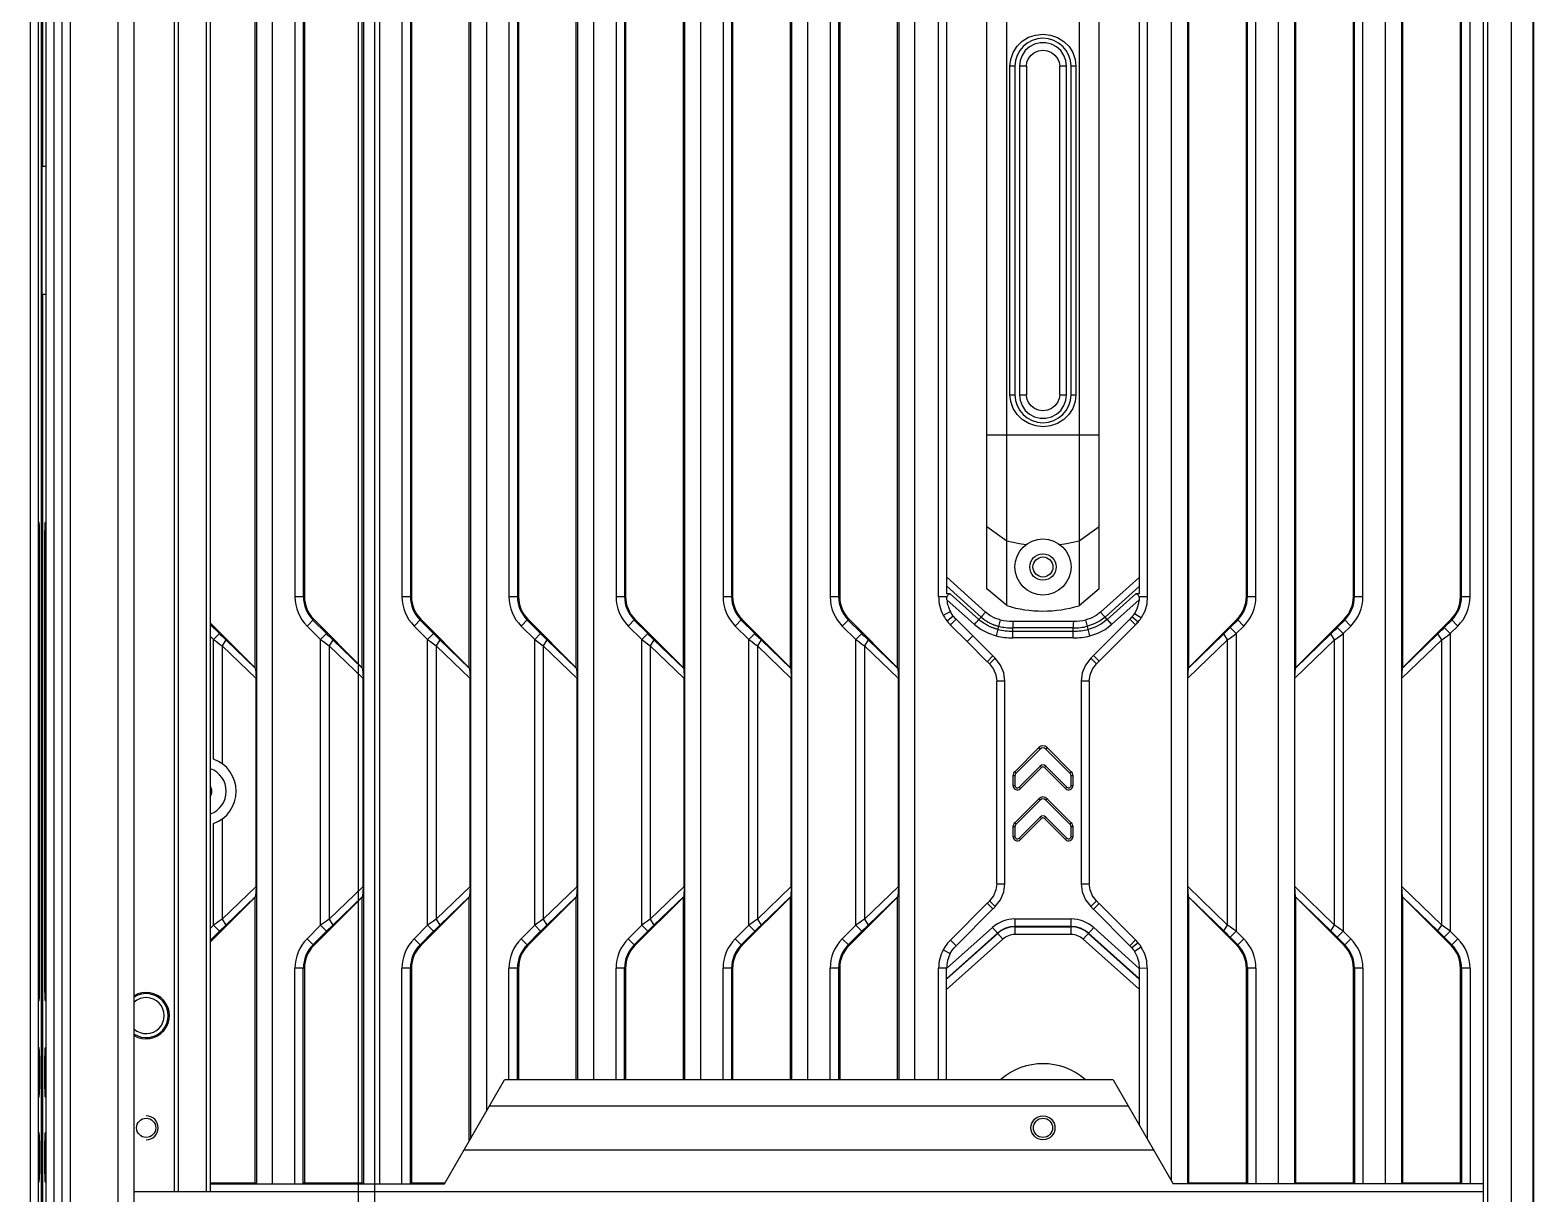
# Model space of a CAD drawing. Header units: millimetres. Extents: x -3132 to 28633, y 682 to 5849.
# Drawn here: x 23559.4 to 23747.2, y 4340.5 to 4485.7 of the extents above; entities that cross this region are included whole.
import ezdxf

# ---------------------------------------------------------------- set-up
doc = ezdxf.new("R2010")
doc.units = ezdxf.units.MM
doc.layers.add('02___PRT_ALL_AXES', color=7, linetype='Continuous')

# ---------------------------------------------------------------- blocks, each defined once
blk = doc.blocks.new('134567')
at = {"color": 7, "linetype": 'Continuous'}
for p, q in [((3385.58, -350.66), (3385.58, 376.34)), ((3206.08, -323.66), (3206.08, 349.34)), ((3208.08, -323.66), (3208.08, 349.34)), ((3215.08, -323.66), (3215.08, 349.34)), ((3217.08, -323.66), (3217.08, 349.34)), ((3705.08, 349.34), (3705.08, -323.66)), ((3386.08, 210.73), (3386.08, -185.04)), ((3389.08, -185.04), (3389.08, 210.73)), ((3391.78, -185.78), (3391.78, 211.46)), ((3205.68, 20.84), (3205.68, 137.74)), ((3705.48, 137.74), (3705.48, -112.06)), ((3391.89, -111.27), (3391.89, 136.96)), ((3222.08, 132.84), (3222.08, -107.16)), ((3222.58, 132.84), (3222.58, -107.16)), ((3226.08, 132.84), (3226.08, -107.16)), ((3226.58, 132.84), (3226.58, -107.16)), ((3232.34, 131.84), (3232.34, -106.18)), ((3234.33, 131.84), (3234.33, -106.16)), ((3245.71, 131.84), (3245.71, -106.18)), ((3247.7, 131.84), (3247.7, -106.16)), ((3348.61, 131.84), (3348.61, -106.18)), ((3359.98, -106.16), (3359.98, 131.84)), ((3361.98, 131.84), (3361.98, -106.18)), ((3373.35, -106.16), (3373.35, 131.84)), ((3375.35, 131.84), (3375.35, -106.18)), ((3346.61, -105.77), (3346.61, 131.45)), ((3259.08, 126.21), (3259.08, -100.52)), ((3261.07, 122.76), (3261.07, -97.07)), ((3272.45, 118.84), (3272.45, -93.16)), ((3274.44, 118.84), (3274.44, -93.16)), ((3285.82, 118.84), (3285.82, -93.16)), ((3287.81, 118.84), (3287.81, -93.16)), ((3299.19, 118.84), (3299.19, -93.16)), ((3301.18, 118.84), (3301.18, -93.16)), ((3312.56, 118.84), (3312.56, -93.16)), ((3314.55, 118.84), (3314.55, -93.16)), ((3232.19, -41.74), (3232.19, 67.43)), ((3245.56, -41.74), (3245.56, 67.43)), ((3258.93, -41.74), (3258.93, 67.43)), ((3272.3, -41.74), (3272.3, 67.43)), ((3285.67, -41.74), (3285.67, 67.43)), ((3299.04, -41.74), (3299.04, 67.43)), ((3312.41, -41.74), (3312.41, 67.43)), ((3348.75, 67.45), (3348.75, -41.75)), ((3362.12, 67.45), (3362.12, -41.75)), ((3375.49, 67.45), (3375.49, -41.75)), ((3237.15, 58.55), (3237.15, -32.86)), ((3238.2, 58.55), (3238.2, -32.86)), ((3238.34, 58.55), (3238.34, -32.86)), ((3250.52, 58.55), (3250.52, -32.86)), ((3251.57, 58.55), (3251.57, -32.86)), ((3251.71, 58.55), (3251.71, -32.86)), ((3263.89, 58.55), (3263.89, -32.86)), ((3264.94, 58.55), (3264.94, -32.86)), ((3265.08, 58.55), (3265.08, -32.86)), ((3277.26, 58.55), (3277.26, -32.86)), ((3278.31, 58.55), (3278.31, -32.86)), ((3278.45, 58.55), (3278.45, -32.86)), ((3290.63, 58.55), (3290.63, -32.86)), ((3291.68, 58.55), (3291.68, -32.86)), ((3291.82, 58.55), (3291.82, -32.86)), ((3304, 58.55), (3304, -32.86)), ((3305.05, 58.55), (3305.05, -32.86)), ((3305.19, 58.55), (3305.19, -32.86)), ((3317.55, -32.86), (3317.55, 58.55)), ((3318.56, -32.51), (3318.55, 58.47)), ((3326.05, -33.98), (3326.05, 59.67)), ((3335.11, 59.68), (3335.11, -33.99)), ((3342.61, 58.49), (3342.61, -32.53)), ((3343.61, 58.55), (3343.61, -32.86)), ((3355.98, -32.86), (3355.98, 58.55)), ((3356.11, -32.86), (3356.11, 58.55)), ((3357.17, -32.86), (3357.17, 58.55)), ((3369.35, -32.86), (3369.35, 58.55)), ((3369.48, -32.86), (3369.48, 58.55)), ((3370.54, -32.86), (3370.54, 58.55)), ((3382.72, -32.86), (3382.72, 58.55)), ((3382.85, -32.86), (3382.85, 58.55)), ((3383.91, -32.86), (3383.91, 58.55)), ((3323.58, -31.89), (3323.58, 57.58)), ((3337.58, -31.9), (3337.58, 57.59)), ((3326.46, -7.66), (3326.46, 33.34)), ((3327.08, 33.34), (3326.46, 33.34)), ((3327.08, 33.34), (3327.08, -7.66)), ((3327.63, 33.34), (3327.63, -7.66)), ((3328.5, 33.34), (3327.63, 33.34)), ((3328.5, 33.34), (3328.5, -7.66)), ((3332.67, -7.66), (3332.67, 33.34)), ((3333.53, 33.34), (3332.67, 33.34)), ((3333.53, -7.66), (3333.53, 33.34)), ((3334.08, -7.66), (3334.08, 33.34)), ((3334.7, 33.34), (3334.08, 33.34)), ((3334.7, 33.34), (3334.7, -7.66)), ((3206.08, 20.84), (3205.58, 20.84)), ((3206.08, 4.84), (3205.58, 4.84)), ((3205.68, -112.06), (3205.68, 4.84)), ((3326.46, -7.66), (3327.08, -7.66)), ((3327.63, -7.66), (3328.5, -7.66)), ((3332.67, -7.66), (3333.53, -7.66)), ((3334.08, -7.66), (3334.7, -7.66)), ((3323.58, -12.68), (3337.58, -12.68)), ((3205.95, -23.62), (3206.08, -23.48)), ((3205.95, -23.62), (3206.08, -23.62)), ((3326.05, -25.93), (3323.58, -24.16)), ((3337.58, -24.16), (3335.11, -25.94)), ((3705.08, -23.49), (3705.21, -23.62)), ((3705.08, -23.62), (3705.21, -23.62)), ((3205.9, -24.61), (3205.9, -82.29)), ((3206.08, -24.61), (3205.9, -24.61)), ((3705.26, -24.62), (3705.08, -24.62)), ((3705.26, -82.29), (3705.26, -24.62)), ((3323.4, -34.8), (3318.56, -30.45)), ((3322.85, -35.42), (3318.56, -31.57)), ((3326.05, -33.98), (3323.58, -31.89)), ((3337.58, -31.9), (3335.11, -33.99)), ((3342.61, -30.47), (3337.78, -34.8)), ((3342.61, -31.59), (3338.33, -35.43)), ((3237.15, -32.86), (3238.34, -32.86)), ((3250.52, -32.86), (3251.71, -32.86)), ((3263.89, -32.86), (3265.08, -32.86)), ((3277.26, -32.86), (3278.45, -32.86)), ((3290.63, -32.86), (3291.82, -32.86)), ((3304, -32.86), (3305.19, -32.86)), ((3317.55, -32.86), (3318.6, -32.86)), ((3319, -32.51), (3318.56, -32.51)), ((3318.57, -33.25), (3322.02, -36.35)), ((3319, -32.51), (3322.57, -35.72)), ((3338.6, -35.73), (3342.17, -32.53)), ((3339.15, -36.35), (3342.59, -33.27)), ((3342.61, -32.53), (3342.17, -32.53)), ((3342.56, -32.86), (3343.61, -32.86)), ((3355.98, -32.86), (3357.17, -32.86)), ((3369.35, -32.86), (3370.54, -32.86)), ((3382.72, -32.86), (3383.91, -32.86)), ((3318.13, -35.19), (3319.01, -34.72)), ((3319.38, -35.29), (3318.6, -35.91)), ((3319.04, -36.4), (3319.73, -35.68)), ((3321.83, -37.77), (3319.73, -35.68)), ((3322.57, -35.72), (3322.85, -35.42)), ((3322.99, -35.25), (3322.85, -35.42)), ((3323.4, -34.8), (3322.99, -35.25)), ((3341.44, -35.66), (3336.88, -40.22)), ((3337.78, -34.8), (3338.18, -35.26)), ((3338.18, -35.26), (3338.33, -35.43)), ((3338.6, -35.73), (3338.33, -35.43)), ((3342.14, -36.38), (3341.44, -35.66)), ((3342.46, -36.03), (3341.69, -35.39)), ((3342.01, -34.96), (3342.87, -35.49)), ((3232.19, -41.74), (3226.58, -36.13)), ((3226.58, -36.32), (3227.73, -37.47)), ((3226.99, -38.22), (3227.73, -37.47)), ((3239.51, -35.69), (3238.67, -36.53)), ((3238.67, -36.53), (3240.36, -38.22)), ((3239.41, -35.78), (3241.1, -37.47)), ((3245.56, -41.74), (3239.51, -35.69)), ((3240.36, -38.22), (3241.1, -37.47)), ((3252.88, -35.69), (3252.04, -36.53)), ((3252.04, -36.53), (3253.73, -38.22)), ((3252.78, -35.78), (3254.47, -37.47)), ((3258.93, -41.74), (3252.88, -35.69)), ((3253.73, -38.22), (3254.47, -37.47)), ((3266.25, -35.69), (3265.41, -36.53)), ((3265.41, -36.53), (3267.1, -38.22)), ((3266.15, -35.78), (3267.84, -37.47)), ((3272.3, -41.74), (3266.25, -35.69)), ((3267.1, -38.22), (3267.84, -37.47)), ((3279.62, -35.69), (3278.78, -36.53)), ((3278.78, -36.53), (3280.47, -38.22)), ((3279.52, -35.78), (3281.21, -37.47)), ((3285.67, -41.74), (3279.62, -35.69)), ((3280.47, -38.22), (3281.21, -37.47)), ((3292.99, -35.69), (3292.15, -36.53)), ((3292.15, -36.53), (3293.84, -38.22)), ((3292.89, -35.78), (3294.58, -37.47)), ((3299.04, -41.74), (3292.99, -35.69)), ((3293.84, -38.22), (3294.58, -37.47)), ((3306.36, -35.69), (3305.52, -36.53)), ((3305.52, -36.53), (3307.21, -38.22)), ((3306.26, -35.78), (3307.95, -37.47)), ((3312.41, -41.74), (3306.36, -35.69)), ((3307.21, -38.22), (3307.95, -37.47)), ((3319.05, -36.42), (3321.13, -38.47)), ((3325.25, -35.75), (3324.75, -37.76)), ((3326.8, -35.92), (3334.37, -35.93)), ((3326.81, -37.16), (3326.81, -36.76)), ((3334.36, -36.76), (3326.81, -36.76)), ((3326.81, -37.16), (3334.36, -37.16)), ((3334.36, -37.16), (3334.36, -36.76)), ((3336.44, -37.76), (3335.94, -35.75)), ((3337.59, -40.93), (3342.14, -36.38)), ((3338.6, -35.73), (3339.15, -36.35)), ((3353.17, -37.51), (3348.74, -41.78)), ((3354.81, -35.69), (3348.75, -41.75)), ((3353.63, -38.25), (3353.17, -37.51)), ((3353.95, -36.73), (3354.9, -35.78)), ((3353.95, -36.73), (3354.7, -37.48)), ((3354.7, -37.48), (3355.65, -36.53)), ((3354.7, -37.48), (3354.7, -74.62)), ((3355.65, -36.53), (3354.81, -35.69)), ((3366.54, -37.51), (3362.11, -41.78)), ((3368.18, -35.69), (3362.12, -41.75)), ((3367, -38.25), (3366.54, -37.51)), ((3367.32, -36.73), (3368.27, -35.78)), ((3367.32, -36.73), (3368.07, -37.48)), ((3368.07, -37.48), (3369.02, -36.53)), ((3368.07, -37.48), (3368.07, -74.62)), ((3369.02, -36.53), (3368.18, -35.69)), ((3379.91, -37.51), (3375.48, -41.78)), ((3381.55, -35.69), (3375.49, -41.75)), ((3380.37, -38.25), (3379.91, -37.51)), ((3380.69, -36.73), (3381.64, -35.78)), ((3380.69, -36.73), (3381.44, -37.48)), ((3381.44, -37.48), (3382.39, -36.53)), ((3381.44, -37.48), (3381.44, -74.62)), ((3382.39, -36.53), (3381.55, -35.69)), ((3226.58, -37.81), (3226.99, -38.22)), ((3226.99, -53.14), (3226.99, -38.22)), ((3228.52, -38.24), (3228.06, -38.99)), ((3228.06, -38.99), (3228.06, -53.7)), ((3228.06, -38.99), (3232.3, -43.08)), ((3232.23, -41.83), (3228.52, -38.24)), ((3240.36, -73.88), (3240.36, -38.22)), ((3241.89, -38.24), (3241.43, -38.99)), ((3241.43, -38.99), (3241.43, -73.11)), ((3241.43, -38.99), (3245.67, -43.08)), ((3245.6, -41.83), (3241.89, -38.24)), ((3253.73, -73.88), (3253.73, -38.22)), ((3255.26, -38.24), (3254.8, -38.99)), ((3254.8, -38.99), (3254.8, -73.11)), ((3254.8, -38.99), (3259.04, -43.08)), ((3258.97, -41.83), (3255.26, -38.24)), ((3267.1, -73.88), (3267.1, -38.22)), ((3268.63, -38.24), (3268.17, -38.99)), ((3268.17, -38.99), (3268.17, -73.11)), ((3268.17, -38.99), (3272.41, -43.08)), ((3272.34, -41.83), (3268.63, -38.24)), ((3280.47, -73.88), (3280.47, -38.22)), ((3282, -38.24), (3281.54, -38.99)), ((3281.54, -38.99), (3281.54, -73.11)), ((3281.54, -38.99), (3285.78, -43.08)), ((3285.71, -41.83), (3282, -38.24)), ((3293.84, -73.88), (3293.84, -38.22)), ((3295.37, -38.24), (3294.91, -38.99)), ((3294.91, -38.99), (3294.91, -73.11)), ((3294.91, -38.99), (3299.15, -43.08)), ((3299.08, -41.83), (3295.37, -38.24)), ((3307.21, -73.88), (3307.21, -38.22)), ((3308.74, -38.24), (3308.28, -38.99)), ((3308.28, -38.99), (3308.28, -73.11)), ((3308.28, -38.99), (3312.52, -43.08)), ((3312.45, -41.83), (3308.74, -38.24)), ((3321.13, -38.47), (3321.83, -37.77)), ((3321.13, -38.47), (3323.62, -40.98)), ((3324.33, -40.27), (3321.83, -37.77)), ((3334.35, -38), (3326.81, -38)), ((3348.67, -43.04), (3353.63, -38.25)), ((3353.63, -73.85), (3353.63, -38.25)), ((3362.04, -43.04), (3367, -38.25)), ((3367, -73.85), (3367, -38.25)), ((3375.41, -43.04), (3380.37, -38.25)), ((3380.37, -73.85), (3380.37, -38.25)), ((3323.62, -40.98), (3324.33, -40.27)), ((3323.91, -41.26), (3324.62, -40.55)), ((3337.25, -41.26), (3336.54, -40.56)), ((3336.88, -40.22), (3337.59, -40.93)), ((3232.23, -41.83), (3232.19, -41.74)), ((3232.23, -41.83), (3232.3, -43.08)), ((3232.3, -69.02), (3232.3, -43.08)), ((3245.6, -41.83), (3245.56, -41.74)), ((3245.6, -41.83), (3245.67, -43.08)), ((3245.67, -69.02), (3245.67, -43.08)), ((3258.97, -41.83), (3258.93, -41.74)), ((3258.97, -41.83), (3259.04, -43.08)), ((3259.04, -69.02), (3259.04, -43.08)), ((3272.34, -41.83), (3272.3, -41.74)), ((3272.34, -41.83), (3272.41, -43.08)), ((3272.41, -69.02), (3272.41, -43.08)), ((3285.71, -41.83), (3285.67, -41.74)), ((3285.71, -41.83), (3285.78, -43.08)), ((3285.78, -69.02), (3285.78, -43.08)), ((3299.08, -41.83), (3299.04, -41.74)), ((3299.08, -41.83), (3299.15, -43.08)), ((3299.15, -69.02), (3299.15, -43.08)), ((3312.45, -41.83), (3312.41, -41.74)), ((3312.45, -41.83), (3312.52, -43.08)), ((3312.52, -69.02), (3312.52, -43.08)), ((3348.67, -43.04), (3348.74, -41.78)), ((3348.67, -69.06), (3348.67, -43.04)), ((3348.74, -41.78), (3348.75, -41.75)), ((3362.04, -43.04), (3362.11, -41.78)), ((3362.04, -69.06), (3362.04, -43.04)), ((3362.11, -41.78), (3362.12, -41.75)), ((3375.41, -43.04), (3375.48, -41.78)), ((3375.41, -69.06), (3375.41, -43.04)), ((3375.48, -41.78), (3375.49, -41.75)), ((3324.81, -68.7), (3324.81, -43.4)), ((3325.81, -43.4), (3324.81, -43.4)), ((3325.81, -68.7), (3325.81, -43.4)), ((3335.36, -43.4), (3335.36, -68.7)), ((3336.36, -43.4), (3335.36, -43.4)), ((3336.36, -43.4), (3336.36, -68.7)), ((3330.05, -51.71), (3327.05, -54.71)), ((3327.23, -54.89), (3330.23, -51.89)), ((3330.23, -51.89), (3330.05, -51.71)), ((3331.11, -51.71), (3330.94, -51.89)), ((3330.94, -51.89), (3333.94, -54.89)), ((3334.11, -54.71), (3331.11, -51.71)), ((3330.23, -54.01), (3327.6, -56.64)), ((3327.77, -56.82), (3330.41, -54.19)), ((3330.41, -54.19), (3330.23, -54.01)), ((3330.94, -54.01), (3330.76, -54.19)), ((3330.76, -54.19), (3333.39, -56.82)), ((3333.57, -56.64), (3330.94, -54.01)), ((3326.83, -55.24), (3326.83, -56.43)), ((3327.08, -55.24), (3326.83, -55.24)), ((3327.05, -54.71), (3327.23, -54.89)), ((3327.08, -55.24), (3327.08, -56.43)), ((3333.94, -54.89), (3334.11, -54.71)), ((3334.08, -56.43), (3334.08, -55.24)), ((3334.33, -55.24), (3334.08, -55.24)), ((3334.33, -56.43), (3334.33, -55.24)), ((3326.83, -56.43), (3327.08, -56.43)), ((3330.05, -58.08), (3327.05, -61.08)), ((3327.6, -56.64), (3327.77, -56.82)), ((3330.23, -58.25), (3330.05, -58.08)), ((3331.11, -58.08), (3330.94, -58.25)), ((3334.11, -61.08), (3331.11, -58.08)), ((3333.39, -56.82), (3333.57, -56.64)), ((3334.08, -56.43), (3334.33, -56.43)), ((3327.23, -61.25), (3330.23, -58.25)), ((3330.94, -58.25), (3333.94, -61.25)), ((3226.99, -73.88), (3226.99, -61.17)), ((3228.06, -60.61), (3228.06, -73.11)), ((3326.83, -61.61), (3326.83, -62.8)), ((3327.08, -61.61), (3326.83, -61.61)), ((3327.05, -61.08), (3327.23, -61.25)), ((3327.08, -61.61), (3327.08, -62.8)), ((3330.23, -60.37), (3327.6, -63.01)), ((3327.77, -63.18), (3330.41, -60.55)), ((3330.41, -60.55), (3330.23, -60.37)), ((3330.94, -60.37), (3330.76, -60.55)), ((3330.76, -60.55), (3333.39, -63.18)), ((3333.57, -63.01), (3330.94, -60.37)), ((3333.94, -61.25), (3334.11, -61.08)), ((3334.08, -62.8), (3334.08, -61.61)), ((3334.33, -61.61), (3334.08, -61.61)), ((3334.33, -62.8), (3334.33, -61.61)), ((3326.83, -62.8), (3327.08, -62.8)), ((3327.6, -63.01), (3327.77, -63.18)), ((3333.39, -63.18), (3333.57, -63.01)), ((3334.08, -62.8), (3334.33, -62.8)), ((3232.3, -69.02), (3228.06, -73.11)), ((3232.3, -69.02), (3232.23, -70.27)), ((3245.67, -69.02), (3241.43, -73.11)), ((3245.67, -69.02), (3245.6, -70.27)), ((3259.04, -69.02), (3254.8, -73.11)), ((3259.04, -69.02), (3258.97, -70.27)), ((3272.41, -69.02), (3268.17, -73.11)), ((3272.41, -69.02), (3272.34, -70.27)), ((3285.78, -69.02), (3281.54, -73.11)), ((3285.78, -69.02), (3285.71, -70.27)), ((3299.15, -69.02), (3294.91, -73.11)), ((3299.15, -69.02), (3299.08, -70.27)), ((3312.52, -69.02), (3308.28, -73.11)), ((3312.52, -69.02), (3312.45, -70.27)), ((3324.81, -68.7), (3325.81, -68.7)), ((3335.36, -68.7), (3336.36, -68.7)), ((3348.74, -70.32), (3348.67, -69.06)), ((3353.63, -73.85), (3348.67, -69.06)), ((3367, -73.85), (3362.04, -69.06)), ((3362.11, -70.32), (3362.04, -69.06)), ((3380.37, -73.85), (3375.41, -69.06)), ((3375.48, -70.32), (3375.41, -69.06)), ((3226.58, -75.97), (3232.19, -70.36)), ((3228.52, -73.86), (3232.23, -70.27)), ((3232.23, -70.27), (3232.19, -70.36)), ((3232.19, -106.02), (3232.19, -70.36)), ((3239.51, -76.41), (3245.56, -70.36)), ((3241.89, -73.86), (3245.6, -70.27)), ((3245.6, -70.27), (3245.56, -70.36)), ((3245.56, -106.02), (3245.56, -70.36)), ((3252.88, -76.41), (3258.93, -70.36)), ((3255.26, -73.86), (3258.97, -70.27)), ((3258.97, -70.27), (3258.93, -70.36)), ((3258.93, -100.78), (3258.93, -70.36)), ((3266.25, -76.41), (3272.3, -70.36)), ((3268.63, -73.86), (3272.34, -70.27)), ((3272.34, -70.27), (3272.3, -70.36)), ((3272.3, -93.16), (3272.3, -70.36)), ((3279.62, -76.41), (3285.67, -70.36)), ((3282, -73.86), (3285.71, -70.27)), ((3285.71, -70.27), (3285.67, -70.36)), ((3285.67, -93.16), (3285.67, -70.36)), ((3292.99, -76.41), (3299.04, -70.36)), ((3295.37, -73.86), (3299.08, -70.27)), ((3299.08, -70.27), (3299.04, -70.36)), ((3299.04, -93.16), (3299.04, -70.36)), ((3306.36, -76.41), (3312.41, -70.36)), ((3308.74, -73.86), (3312.45, -70.27)), ((3312.45, -70.27), (3312.41, -70.36)), ((3312.41, -93.16), (3312.41, -70.36)), ((3323.61, -71.14), (3319.02, -75.72)), ((3324.32, -71.84), (3323.61, -71.14)), ((3323.92, -70.83), (3324.62, -71.54)), ((3337.25, -70.84), (3336.55, -71.55)), ((3337.58, -71.16), (3336.87, -71.87)), ((3342.12, -75.71), (3337.58, -71.16)), ((3348.74, -70.32), (3353.17, -74.59)), ((3348.74, -70.34), (3348.75, -70.34)), ((3348.75, -70.34), (3348.75, -106.02)), ((3348.75, -70.35), (3354.81, -76.41)), ((3362.11, -70.32), (3366.54, -74.59)), ((3362.11, -70.34), (3362.12, -70.34)), ((3362.12, -70.34), (3362.12, -106.02)), ((3362.12, -70.35), (3368.18, -76.41)), ((3375.48, -70.32), (3379.91, -74.59)), ((3375.48, -70.34), (3375.49, -70.34)), ((3375.49, -70.34), (3375.49, -106.02)), ((3375.49, -70.35), (3381.55, -76.41)), ((3228.06, -73.11), (3228.52, -73.86)), ((3241.43, -73.11), (3241.89, -73.86)), ((3254.8, -73.11), (3255.26, -73.86)), ((3268.17, -73.11), (3268.63, -73.86)), ((3281.54, -73.11), (3282, -73.86)), ((3294.91, -73.11), (3295.37, -73.86)), ((3308.28, -73.11), (3308.74, -73.86)), ((3319.72, -76.43), (3324.32, -71.84)), ((3327.08, -73.09), (3327.08, -75.03)), ((3327.08, -73.09), (3334.09, -73.09)), ((3334.09, -75.03), (3334.09, -73.09)), ((3336.87, -71.87), (3341.43, -76.43)), ((3226.99, -73.88), (3226.58, -74.29)), ((3226.58, -75.78), (3227.73, -74.63)), ((3227.73, -74.63), (3226.99, -73.88)), ((3240.36, -73.88), (3238.67, -75.57)), ((3239.41, -76.32), (3241.1, -74.63)), ((3241.1, -74.63), (3240.36, -73.88)), ((3253.73, -73.88), (3252.04, -75.57)), ((3252.78, -76.32), (3254.47, -74.63)), ((3254.47, -74.63), (3253.73, -73.88)), ((3267.1, -73.88), (3265.41, -75.57)), ((3266.15, -76.32), (3267.84, -74.63)), ((3267.84, -74.63), (3267.1, -73.88)), ((3280.47, -73.88), (3278.78, -75.57)), ((3279.52, -76.32), (3281.21, -74.63)), ((3281.21, -74.63), (3280.47, -73.88)), ((3293.84, -73.88), (3292.15, -75.57)), ((3294.58, -74.63), (3292.89, -76.32)), ((3294.58, -74.63), (3293.84, -73.88)), ((3307.21, -73.88), (3305.52, -75.57)), ((3307.95, -74.63), (3306.26, -76.32)), ((3307.95, -74.63), (3307.21, -73.88)), ((3324.26, -74.17), (3318.55, -79.29)), ((3324.9, -74.87), (3318.55, -80.57)), ((3318.55, -80.62), (3324.93, -74.91)), ((3325.56, -75.61), (3324.26, -74.17)), ((3334.09, -74.04), (3327.08, -74.04)), ((3327.08, -74.08), (3334.09, -74.08)), ((3334.09, -75.03), (3327.08, -75.03)), ((3336.91, -74.16), (3335.61, -75.61)), ((3336.24, -74.9), (3342.61, -80.6)), ((3342.61, -80.54), (3336.27, -74.87)), ((3342.61, -79.26), (3336.91, -74.16)), ((3353.17, -74.59), (3353.63, -73.85)), ((3354.7, -74.62), (3353.95, -75.37)), ((3355.65, -75.57), (3354.7, -74.62)), ((3366.54, -74.59), (3367, -73.85)), ((3368.07, -74.62), (3367.32, -75.37)), ((3369.02, -75.57), (3368.07, -74.62)), ((3379.91, -74.59), (3380.37, -73.85)), ((3381.44, -74.62), (3380.69, -75.37)), ((3382.39, -75.57), (3381.44, -74.62)), ((3238.67, -75.57), (3239.51, -76.41)), ((3252.04, -75.57), (3252.88, -76.41)), ((3265.41, -75.57), (3266.25, -76.41)), ((3278.78, -75.57), (3279.62, -76.41)), ((3292.15, -75.57), (3292.99, -76.41)), ((3305.52, -75.57), (3306.36, -76.41)), ((3318.11, -76.95), (3319, -77.4)), ((3318.55, -81.9), (3325.56, -75.61)), ((3319.02, -75.72), (3319.72, -76.43)), ((3335.61, -75.61), (3342.61, -81.87)), ((3342.12, -75.71), (3341.43, -76.43)), ((3342.46, -76.07), (3341.69, -76.71)), ((3342.86, -76.6), (3342.02, -77.14)), ((3353.95, -75.37), (3354.9, -76.32)), ((3354.81, -76.41), (3355.65, -75.57)), ((3367.32, -75.37), (3368.27, -76.32)), ((3368.18, -76.41), (3369.02, -75.57)), ((3380.69, -75.37), (3381.64, -76.32)), ((3381.55, -76.41), (3382.39, -75.57)), ((3237.15, -106.16), (3237.15, -79.24)), ((3238.34, -79.24), (3237.15, -79.24)), ((3238.2, -106.16), (3238.2, -79.24)), ((3238.34, -79.24), (3238.34, -106.02)), ((3250.52, -106.16), (3250.52, -79.24)), ((3251.71, -79.24), (3250.52, -79.24)), ((3251.57, -106.16), (3251.57, -79.24)), ((3251.71, -79.24), (3251.71, -106.02)), ((3263.89, -93.16), (3263.89, -79.24)), ((3265.08, -79.24), (3263.89, -79.24)), ((3264.94, -93.16), (3264.94, -79.24)), ((3265.08, -79.24), (3265.08, -93.16)), ((3277.26, -93.16), (3277.26, -79.24)), ((3278.45, -79.24), (3277.26, -79.24)), ((3278.31, -93.16), (3278.31, -79.24)), ((3278.45, -79.24), (3278.45, -93.16)), ((3290.63, -93.16), (3290.63, -79.24)), ((3291.82, -79.24), (3290.63, -79.24)), ((3291.68, -79.24), (3291.68, -93.16)), ((3291.82, -79.24), (3291.82, -93.16)), ((3304, -93.16), (3304, -79.24)), ((3305.19, -79.24), (3304, -79.24)), ((3305.05, -79.24), (3305.05, -93.16)), ((3305.19, -79.24), (3305.19, -93.16)), ((3317.55, -93.16), (3317.55, -79.24)), ((3318.55, -79.24), (3317.55, -79.24)), ((3318.55, -93.16), (3318.55, -79.24)), ((3343.61, -79.24), (3342.61, -79.26)), ((3342.61, -79.26), (3342.61, -98.84)), ((3343.61, -79.24), (3343.61, -100.57)), ((3355.98, -106.02), (3355.98, -79.24)), ((3357.17, -79.24), (3355.98, -79.24)), ((3356.11, -79.24), (3356.11, -106.16)), ((3357.17, -79.24), (3357.17, -106.16)), ((3369.35, -106.02), (3369.35, -79.24)), ((3370.54, -79.24), (3369.35, -79.24)), ((3369.48, -79.24), (3369.48, -106.16)), ((3370.54, -79.24), (3370.54, -106.16)), ((3383.91, -79.24), (3382.72, -79.24)), ((3382.72, -106.02), (3382.72, -79.24)), ((3382.85, -79.24), (3382.85, -106.16)), ((3383.91, -79.24), (3383.91, -106.16)), ((3205.9, -82.29), (3206.08, -82.29)), ((3705.08, -82.29), (3705.26, -82.29)), ((3205.95, -83.28), (3206.08, -83.41)), ((3206.08, -83.28), (3205.95, -83.28)), ((3705.21, -83.28), (3705.08, -83.28)), ((3705.08, -83.41), (3705.21, -83.28)), ((3205.95, -89.18), (3206.08, -89.05)), ((3205.95, -89.18), (3206.08, -89.18)), ((3705.08, -89.05), (3705.21, -89.18)), ((3705.08, -89.18), (3705.21, -89.18)), ((3205.9, -90.18), (3205.9, -94.29)), ((3206.08, -90.18), (3205.9, -90.18)), ((3705.26, -90.18), (3705.08, -90.18)), ((3705.26, -90.18), (3705.26, -94.29)), ((3255.83, -106.16), (3263.33, -93.16)), ((3339.33, -93.16), (3263.33, -93.16)), ((3339.33, -93.16), (3346.84, -106.16)), ((3205.9, -94.29), (3206.08, -94.29)), ((3205.95, -95.28), (3206.08, -95.41)), ((3206.08, -95.28), (3205.95, -95.28)), ((3705.08, -94.29), (3705.26, -94.29)), ((3705.21, -95.28), (3705.08, -95.28)), ((3705.08, -95.41), (3705.21, -95.28)), ((3261.46, -96.41), (3341.21, -96.41)), ((3205.9, -100.79), (3205.9, -104.89)), ((3206.08, -100.79), (3205.9, -100.79)), ((3205.95, -99.79), (3206.08, -99.66)), ((3205.95, -99.79), (3206.08, -99.79)), ((3705.08, -99.66), (3705.21, -99.79)), ((3705.08, -99.79), (3705.21, -99.79)), ((3705.26, -100.79), (3705.08, -100.79)), ((3705.26, -100.79), (3705.26, -104.89)), ((3258.28, -101.91), (3344.39, -101.91)), ((3205.9, -104.89), (3206.08, -104.89)), ((3705.08, -104.89), (3705.26, -104.89)), ((3205.95, -105.89), (3206.08, -106.02)), ((3206.08, -105.89), (3205.95, -105.89)), ((3226.58, -106.02), (3232.19, -106.02)), ((3226.58, -106.16), (3255.83, -106.16)), ((3232.19, -106.02), (3232.32, -106.16)), ((3238.34, -106.02), (3238.2, -106.16)), ((3238.34, -106.02), (3245.56, -106.02)), ((3245.56, -106.02), (3245.69, -106.16)), ((3251.71, -106.02), (3251.57, -106.16)), ((3251.71, -106.02), (3255.9, -106.02)), ((3385.58, -106.16), (3346.84, -106.16)), ((3348.75, -106.02), (3348.63, -106.16)), ((3348.75, -106.02), (3355.98, -106.02)), ((3355.98, -106.02), (3356.11, -106.16)), ((3362.12, -106.02), (3362, -106.16)), ((3362.12, -106.02), (3369.35, -106.02)), ((3369.35, -106.02), (3369.48, -106.16)), ((3375.49, -106.02), (3375.37, -106.16)), ((3375.49, -106.02), (3382.72, -106.02)), ((3382.72, -106.02), (3382.85, -106.16)), ((3705.21, -105.89), (3705.08, -105.89)), ((3705.08, -106.02), (3705.21, -105.89)), ((3385.58, -107.16), (3217.08, -107.16))]:
    blk.add_line(p, q, dxfattribs=at)
for points in [[(3326.46, 33.34), (3326.56, 34.2), (3326.87, 35.07), (3327.35, 35.83), (3328, 36.46), (3328.79, 36.95), (3329.66, 37.24), (3330.6, 37.34)], [(3333.53, 33.34), (3333.45, 34.04), (3333.2, 34.7), (3332.8, 35.29), (3332.26, 35.77), (3331.63, 36.1), (3330.94, 36.27), (3330.23, 36.27), (3329.54, 36.1), (3328.91, 35.77), (3328.37, 35.29), (3327.97, 34.7), (3327.72, 34.04), (3327.63, 33.34)], [(3330.6, 37.34), (3331.52, 37.24), (3332.39, 36.94), (3333.18, 36.45), (3333.83, 35.81), (3334.31, 35.05), (3334.61, 34.19), (3334.7, 33.34)], [(3328.5, 33.34), (3328.56, 33.84), (3328.76, 34.31), (3329.09, 34.73), (3329.52, 35.06), (3330.04, 35.27), (3330.58, 35.34), (3331.13, 35.27), (3331.64, 35.06), (3332.08, 34.73), (3332.4, 34.31), (3332.6, 33.83), (3332.67, 33.34)], [(3330.6, -11.66), (3329.67, -11.56), (3328.8, -11.26), (3328, -10.77), (3327.35, -10.13), (3326.86, -9.37), (3326.55, -8.5), (3326.46, -7.66)], [(3327.63, -7.66), (3327.72, -8.35), (3327.97, -9.02), (3328.37, -9.61), (3328.91, -10.08), (3329.54, -10.42), (3330.23, -10.59), (3330.94, -10.58), (3331.63, -10.42), (3332.26, -10.08), (3332.79, -9.61), (3333.2, -9.02), (3333.45, -8.35), (3333.53, -7.66)], [(3332.67, -7.66), (3332.6, -8.15), (3332.4, -8.62), (3332.08, -9.04), (3331.64, -9.37), (3331.13, -9.58), (3330.58, -9.65), (3330.03, -9.58), (3329.52, -9.37), (3329.09, -9.04), (3328.76, -8.62), (3328.56, -8.15), (3328.5, -7.66)], [(3334.7, -7.66), (3334.61, -8.51), (3334.3, -9.37), (3333.82, -10.13), (3333.18, -10.76), (3332.4, -11.25), (3331.53, -11.55), (3330.6, -11.66)], [(3328.45, -26.38), (3327.65, -26.26), (3326.84, -26.12), (3326.05, -25.93)], [(3335.11, -25.94), (3334.32, -26.12), (3333.52, -26.27), (3332.72, -26.38)], [(3318.57, -33.25), (3318.57, -33.11), (3318.58, -32.98), (3318.6, -32.86)], [(3318.6, -32.86), (3318.7, -32.67), (3318.83, -32.55), (3319, -32.51)], [(3342.59, -33.27), (3342.48, -33.86), (3342.29, -34.43), (3342.01, -34.96)], [(3342.17, -32.53), (3342.33, -32.57), (3342.47, -32.68), (3342.56, -32.86)], [(3342.56, -32.86), (3342.59, -32.98), (3342.6, -33.12), (3342.59, -33.27)], [(3343.61, -32.86), (3343.53, -33.78), (3343.28, -34.66), (3342.86, -35.49)], [(3318.13, -35.19), (3318.26, -35.43), (3318.42, -35.67), (3318.6, -35.91)], [(3319.38, -35.29), (3319.24, -35.11), (3319.12, -34.91), (3319.01, -34.72)], [(3322.85, -35.42), (3323.02, -35.56), (3323.18, -35.69), (3323.33, -35.79), (3323.47, -35.89), (3323.61, -35.97), (3323.73, -36.04), (3323.85, -36.1), (3323.96, -36.16), (3324.06, -36.21), (3324.16, -36.25), (3324.25, -36.29), (3324.34, -36.33), (3324.42, -36.36), (3324.5, -36.39), (3324.57, -36.41), (3324.63, -36.44), (3324.69, -36.46), (3324.74, -36.47), (3324.8, -36.49), (3324.85, -36.5), (3324.89, -36.52), (3324.94, -36.53), (3324.98, -36.54), (3325.01, -36.55), (3325.05, -36.56)], [(3325.25, -35.75), (3324.58, -35.53), (3323.96, -35.21), (3323.4, -34.8)], [(3337.78, -34.8), (3337.22, -35.21), (3336.61, -35.53), (3335.94, -35.75)], [(3338.33, -35.43), (3337.71, -35.88), (3336.98, -36.27), (3336.14, -36.56)], [(3341.69, -35.39), (3341.61, -35.48), (3341.52, -35.57), (3341.44, -35.66)], [(3341.69, -35.39), (3341.74, -35.33), (3341.78, -35.29), (3341.81, -35.24), (3341.85, -35.2), (3341.88, -35.16), (3341.9, -35.12), (3341.93, -35.08), (3341.95, -35.05), (3341.98, -35.02), (3342, -34.99), (3342.01, -34.96)], [(3342.46, -36.03), (3342.61, -35.85), (3342.74, -35.67), (3342.86, -35.49)], [(3228.52, -38.24), (3228.26, -38), (3228, -37.74), (3227.73, -37.47)], [(3241.89, -38.24), (3241.63, -38), (3241.37, -37.74), (3241.1, -37.47)], [(3255.26, -38.24), (3255, -38), (3254.74, -37.74), (3254.47, -37.47)], [(3268.63, -38.24), (3268.37, -38), (3268.11, -37.74), (3267.84, -37.47)], [(3282, -38.24), (3281.74, -38), (3281.48, -37.74), (3281.21, -37.47)], [(3295.37, -38.24), (3295.11, -38), (3294.85, -37.74), (3294.58, -37.47)], [(3308.74, -38.24), (3308.48, -38), (3308.22, -37.74), (3307.95, -37.47)], [(3318.6, -35.91), (3318.74, -36.08), (3318.89, -36.25), (3319.05, -36.42)], [(3322.02, -36.34), (3322.24, -36.1), (3322.43, -35.89), (3322.57, -35.72)], [(3322.02, -36.35), (3322.85, -36.96), (3323.77, -37.43), (3324.75, -37.76)], [(3324.95, -36.95), (3324.91, -36.94), (3324.88, -36.93), (3324.84, -36.92), (3324.8, -36.91), (3324.75, -36.9), (3324.71, -36.89), (3324.65, -36.87), (3324.6, -36.85), (3324.54, -36.84), (3324.48, -36.81), (3324.41, -36.79), (3324.33, -36.76), (3324.25, -36.73), (3324.16, -36.7), (3324.07, -36.66), (3323.97, -36.62), (3323.87, -36.57), (3323.76, -36.51), (3323.64, -36.45), (3323.52, -36.39), (3323.39, -36.31), (3323.24, -36.22), (3323.09, -36.12), (3322.93, -36), (3322.75, -35.87), (3322.57, -35.72)], [(3326.8, -35.92), (3326.81, -36.53), (3326.81, -36.76)], [(3326.81, -38), (3326.81, -37.39), (3326.81, -37.16)], [(3334.35, -38), (3334.36, -37.39), (3334.36, -37.16)], [(3334.37, -35.93), (3334.36, -36.25), (3334.36, -36.53), (3334.36, -36.76)], [(3338.6, -35.73), (3337.88, -36.26), (3337.09, -36.67), (3336.24, -36.95)], [(3336.44, -37.76), (3337.42, -37.43), (3338.33, -36.96), (3339.15, -36.35)], [(3342.14, -36.38), (3342.25, -36.27), (3342.35, -36.15), (3342.46, -36.03)], [(3353.95, -36.73), (3353.68, -37), (3353.42, -37.26), (3353.17, -37.51)], [(3353.63, -38.25), (3353.98, -38), (3354.34, -37.74), (3354.7, -37.48)], [(3367.32, -36.73), (3367.05, -37), (3366.79, -37.26), (3366.54, -37.51)], [(3367, -38.25), (3367.35, -38), (3367.71, -37.74), (3368.07, -37.48)], [(3380.69, -36.73), (3380.42, -37), (3380.16, -37.26), (3379.91, -37.51)], [(3380.37, -38.25), (3380.72, -38), (3381.08, -37.74), (3381.44, -37.48)], [(3226.99, -38.22), (3227.35, -38.48), (3227.71, -38.74), (3228.06, -38.99)], [(3240.36, -38.22), (3240.72, -38.48), (3241.08, -38.74), (3241.43, -38.99)], [(3253.73, -38.22), (3254.09, -38.48), (3254.45, -38.74), (3254.8, -38.99)], [(3267.1, -38.22), (3267.46, -38.48), (3267.82, -38.74), (3268.17, -38.99)], [(3280.47, -38.22), (3280.83, -38.48), (3281.19, -38.74), (3281.54, -38.99)], [(3293.84, -38.22), (3294.2, -38.48), (3294.56, -38.74), (3294.91, -38.99)], [(3307.21, -38.22), (3307.57, -38.48), (3307.93, -38.74), (3308.28, -38.99)], [(3323.91, -41.26), (3324.41, -41.91), (3324.71, -42.63), (3324.81, -43.4)], [(3325.81, -43.4), (3325.67, -42.38), (3325.27, -41.41), (3324.62, -40.55)], [(3336.54, -40.56), (3335.89, -41.41), (3335.49, -42.38), (3335.36, -43.4)], [(3336.36, -43.4), (3336.46, -42.63), (3336.76, -41.91), (3337.25, -41.26)], [(3324.81, -68.7), (3324.71, -69.46), (3324.41, -70.19), (3323.92, -70.83)], [(3324.62, -71.54), (3325.27, -70.69), (3325.67, -69.72), (3325.81, -68.7)], [(3335.36, -68.7), (3335.49, -69.72), (3335.89, -70.69), (3336.55, -71.55)], [(3337.25, -70.84), (3336.76, -70.19), (3336.46, -69.47), (3336.36, -68.7)], [(3228.06, -73.11), (3227.71, -73.36), (3227.35, -73.62), (3226.99, -73.88)], [(3241.43, -73.11), (3241.08, -73.36), (3240.72, -73.62), (3240.36, -73.88)], [(3254.8, -73.11), (3254.45, -73.36), (3254.09, -73.62), (3253.73, -73.88)], [(3268.17, -73.11), (3267.82, -73.36), (3267.46, -73.62), (3267.1, -73.88)], [(3281.54, -73.11), (3281.19, -73.36), (3280.83, -73.62), (3280.47, -73.88)], [(3294.91, -73.11), (3294.56, -73.36), (3294.2, -73.62), (3293.84, -73.88)], [(3308.28, -73.11), (3307.93, -73.36), (3307.57, -73.62), (3307.21, -73.88)], [(3227.73, -74.63), (3228, -74.36), (3228.26, -74.1), (3228.52, -73.86)], [(3241.1, -74.63), (3241.37, -74.36), (3241.63, -74.1), (3241.89, -73.86)], [(3254.47, -74.63), (3254.74, -74.36), (3255, -74.1), (3255.26, -73.86)], [(3267.84, -74.63), (3268.11, -74.36), (3268.37, -74.1), (3268.63, -73.86)], [(3281.21, -74.63), (3281.48, -74.36), (3281.74, -74.1), (3282, -73.86)], [(3294.58, -74.63), (3294.85, -74.36), (3295.11, -74.1), (3295.37, -73.86)], [(3307.95, -74.63), (3308.22, -74.36), (3308.48, -74.1), (3308.74, -73.86)], [(3353.17, -74.59), (3353.42, -74.84), (3353.68, -75.1), (3353.95, -75.37)], [(3354.7, -74.62), (3354.34, -74.36), (3353.98, -74.1), (3353.63, -73.85)], [(3366.54, -74.59), (3366.79, -74.84), (3367.05, -75.1), (3367.32, -75.37)], [(3368.07, -74.62), (3367.71, -74.36), (3367.35, -74.1), (3367, -73.85)], [(3379.91, -74.59), (3380.16, -74.84), (3380.42, -75.1), (3380.69, -75.37)], [(3381.44, -74.62), (3381.08, -74.36), (3380.72, -74.1), (3380.37, -73.85)], [(3319.02, -75.72), (3318.66, -76.11), (3318.35, -76.53), (3318.11, -76.95)], [(3319, -77.4), (3319.19, -77.07), (3319.43, -76.74), (3319.72, -76.43)], [(3341.43, -76.43), (3341.52, -76.52), (3341.61, -76.61), (3341.69, -76.71)], [(3341.69, -76.71), (3341.81, -76.86), (3341.92, -77), (3342.01, -77.14)], [(3342.46, -76.07), (3342.35, -75.94), (3342.24, -75.82), (3342.12, -75.71)], [(3342.86, -76.61), (3342.74, -76.42), (3342.6, -76.25), (3342.46, -76.07)], [(3343.61, -79.26), (3343.53, -78.33), (3343.28, -77.44), (3342.86, -76.61)], [(3342.01, -77.14), (3342.35, -77.82), (3342.55, -78.53), (3342.61, -79.26)]]:
    blk.add_lwpolyline(points, dxfattribs=at)
for centre, radius in [((3330.58, -29.16), 3.5), ((3330.58, -29.16), 1.65), ((3330.58, -29.16), 1.25), ((3330.58, -99.16), 1.5), ((3218.58, -99.16), 1.2), ((3330.58, -99.16), 1.2)]:
    blk.add_circle(centre, radius, dxfattribs=at)
for centre, radius, start, end in [((3330.58, 33.34), 3.5, 0, 180), ((3330.58, -7.66), 3.5, 180, 0), ((3242.34, -32.86), 5.19, 180, 225), ((3242.34, -32.86), 4.13, 180, 225), ((3242.34, -32.86), 4, 180, 225), ((3255.71, -32.86), 5.19, 180, 225), ((3255.71, -32.86), 4.13, 180, 225), ((3255.71, -32.86), 4, 180, 225), ((3269.08, -32.86), 5.19, 180, 225), ((3269.08, -32.86), 4.13, 180, 225), ((3269.08, -32.86), 4, 180, 225), ((3282.45, -32.86), 5.19, 180, 225), ((3282.45, -32.86), 4.13, 180, 225), ((3282.45, -32.86), 4, 180, 225), ((3295.82, -32.86), 5.19, 180, 225), ((3295.82, -32.86), 4.13, 180, 225), ((3295.82, -32.86), 4, 180, 225), ((3309.19, -32.86), 5.19, 180, 225), ((3309.19, -32.86), 4.13, 180, 225), ((3309.19, -32.86), 4, 180, 225), ((3322.55, -32.86), 5, 180, 207.7208), ((3322.55, -32.86), 4, 185.5818, 207.7857), ((3351.98, -32.86), 4, 315, 0), ((3351.98, -32.86), 4.13, 315, 360), ((3351.98, -32.86), 5.19, 315, 360), ((3365.35, -32.86), 4, 315, 0), ((3365.35, -32.86), 4.13, 315, 360), ((3365.35, -32.86), 5.19, 315, 360), ((3378.72, -32.86), 4, 315, 0), ((3378.72, -32.86), 4.13, 315, 360), ((3378.72, -32.86), 5.19, 315, 360), ((3322.47, -32.87), 3.93, 218.1899, 225.8156), ((3326.7, -29.82), 7.34, 256.2454, 270.8543), ((3326.7, -29.82), 6.94, 256.2454, 270.9177), ((3326.7, -29.82), 6.11, 256.245, 270.9699), ((3334.48, -29.82), 6.94, 269.0094, 283.8732), ((3334.48, -29.82), 7.35, 269.0774, 283.8732), ((3334.48, -29.82), 6.11, 268.9535, 283.8737), ((3326.7, -29.82), 8.18, 256.2456, 270.8143), ((3334.48, -29.82), 8.18, 269.1203, 283.8735), ((3379.92, 15.46), 79.71, 225.0747, 225.3655), ((3379.92, 15.46), 78.71, 225.0755, 225.3705), ((3281.09, 15.57), 78.9, 314.653, 315.0021), ((3281.09, 15.57), 79.9, 314.6588, 315.0021), ((3330.58, -52.24), 0.75, 45, 135), ((3330.58, -52.24), 0.5, 45, 135), ((3225.58, -57.16), 3, 289.7865, 70.2061), ((3225.58, -57.16), 4.25, 289.2824, 70.7176), ((3330.58, -54.36), 0.5, 45, 135), ((3330.58, -54.36), 0.25, 45, 135), ((3327.58, -55.24), 0.75, 135, 180), ((3327.58, -55.24), 0.5, 135, 180), ((3333.58, -55.24), 0.5, 0, 45), ((3333.58, -55.24), 0.75, 0, 45), ((3225.58, -57.16), 1.2, 326.4782, 33.522), ((3327.38, -56.43), 0.55, 180, 315), ((3327.38, -56.43), 0.3, 180, 315), ((3330.58, -58.61), 0.75, 45, 135), ((3330.58, -58.61), 0.5, 45, 135), ((3333.78, -56.43), 0.55, 225.0001, 360), ((3333.78, -56.43), 0.3, 225.0001, 360), ((3327.58, -61.61), 0.75, 135, 180), ((3327.58, -61.61), 0.5, 135, 180), ((3330.58, -60.73), 0.5, 45, 135), ((3330.58, -60.73), 0.25, 45, 135), ((3333.58, -61.61), 0.5, 0, 45), ((3333.58, -61.61), 0.75, 0, 45), ((3327.38, -62.8), 0.55, 180, 315), ((3327.38, -62.8), 0.3, 180, 315), ((3333.78, -62.8), 0.55, 225.0001, 360), ((3333.78, -62.8), 0.3, 225.0001, 360), ((3379.88, -127.55), 79.68, 134.6173, 134.9253), ((3281.06, -127.68), 79.92, 44.9993, 45.3289), ((3327.08, -77.31), 4.22, 90, 131.8997), ((3379.88, -127.55), 78.68, 134.6114, 134.9253), ((3334.09, -77.31), 4.22, 48.1871, 90), ((3281.06, -127.68), 78.92, 44.9993, 45.3339), ((3327.08, -77.31), 3.27, 90, 131.8997), ((3327.08, -77.31), 3.23, 90, 131.8997), ((3327.08, -77.31), 2.28, 90, 131.8997), ((3334.09, -77.31), 3.27, 48.1871, 90), ((3334.09, -77.31), 3.23, 48.1871, 90), ((3334.09, -77.31), 2.28, 48.1871, 90), ((3242.34, -79.24), 5.19, 135, 180), ((3242.34, -79.24), 4.13, 135, 180), ((3242.34, -79.24), 4, 135, 180), ((3255.71, -79.24), 5.19, 135, 180), ((3255.71, -79.24), 4.13, 135, 180), ((3255.71, -79.24), 4, 135, 180), ((3269.08, -79.24), 5.19, 135, 180), ((3269.08, -79.24), 4.13, 135, 180), ((3269.08, -79.24), 4, 135, 180), ((3282.45, -79.24), 5.19, 135, 180), ((3282.45, -79.24), 4.13, 135, 180), ((3282.45, -79.24), 4, 135, 180), ((3295.82, -79.24), 5.19, 135, 180), ((3295.82, -79.24), 4.13, 135, 180), ((3295.82, -79.24), 4, 135, 180), ((3309.19, -79.24), 5.19, 135, 180), ((3309.19, -79.24), 4.13, 135, 180), ((3309.19, -79.24), 4, 135, 180), ((3322.55, -79.24), 5, 152.7532, 180), ((3351.98, -79.24), 4, 0, 45), ((3351.98, -79.24), 4.13, 0, 45), ((3351.98, -79.24), 5.19, 0, 45), ((3365.35, -79.24), 4, 0, 45), ((3365.35, -79.24), 4.13, 0, 45), ((3365.35, -79.24), 5.19, 0, 45), ((3378.72, -79.24), 4, 0, 45), ((3378.72, -79.24), 4.13, 0, 45), ((3378.72, -79.24), 5.19, 0, 45), ((3322.55, -79.24), 4, 152.6526, 180), ((3218.58, -85.16), 2.75, 236.8166, 123.1834), ((3218.58, -85.16), 2.25, 227.9706, 132.0294), ((3330.58, -99.16), 8, 49.0116, 130.97), ((3218.58, -99.16), 1.5, 270, 90)]:
    blk.add_arc(centre, radius, start, end, dxfattribs=at)
for centre, major_axis, ratio, start_param, end_param in [((3205.96, -24.61), (0, 1), 0.052408, 0.05236, 1.570796), ((3705.21, -24.62), (0, 1), 0.052408, -1.570796, -0.05236), ((3330.6, -16.21), (0, -18.45), 0.92139, -0.27117, 0.268696), ((3205.96, -82.29), (0, 1), 0.052408, -4.712389, -3.193953), ((3705.21, -82.29), (0, 1), 0.052408, -3.089233, -1.570796), ((3205.96, -90.18), (0, 1), 0.052408, 0.05236, 1.570796), ((3705.21, -90.18), (0, 1), 0.052408, -1.570796, -0.05236), ((3205.96, -94.29), (0, 1), 0.052408, -4.712389, -3.193953), ((3705.21, -94.29), (0, 1), 0.052408, -3.089233, -1.570796), ((3205.96, -100.79), (0, 1), 0.052408, 0.05236, 1.570796), ((3705.21, -100.79), (0, 1), 0.052408, -1.570796, -0.05236), ((3205.96, -104.89), (0, 1), 0.052408, -4.712389, -3.193953), ((3705.21, -104.89), (0, 1), 0.052408, -3.089233, -1.570796)]:
    blk.add_ellipse(centre, major_axis=major_axis, ratio=ratio, start_param=start_param, end_param=end_param, dxfattribs=at)
at = {"layer": '02___PRT_ALL_AXES', "color": 7, "linetype": 'Continuous'}
blk.add_line((3205.58, 4.84), (3205.58, 20.84), dxfattribs=at)
blk.add_arc((3218.58, -85.16), 2.9, 238.8526, 121.1474, dxfattribs=at)
blk = doc.blocks.new('*U299')
blk.add_blockref('134567', (-3455.58, -17.84))
blk = doc.blocks.new('*U300')
at = {"color": 0, "linetype": 'ByBlock', "lineweight": -2, "transparency": 16777216}
for p in [(0, 0), (500, 0)]:
    blk.add_blockref('*U299', p, dxfattribs=at)
blk = doc.blocks.new('4333343')
at = {"color": 114, "linetype": 'Continuous', "true_color": 0x139b48}
for p, q in [((3512.91, 1620.47), (3512.91, 2367.47)), ((3514.91, 2367.47), (3514.91, 1620.47)), ((3550.91, 1620.47), (3550.91, 2367.47)), ((3552.91, 2367.47), (3552.91, 1620.47)), ((4009.91, 2367.47), (4009.91, 1620.47))]:
    blk.add_line(p, q, dxfattribs=at)
blk = doc.blocks.new('*U306')
blk.add_blockref('4333343', (-3768.41, -2000.97))
blk = doc.blocks.new('*U307')
at = {"color": 0, "linetype": 'ByBlock', "lineweight": -2, "transparency": 16777216}
for p in [(0, 0), (500, 0)]:
    blk.add_blockref('*U306', p, dxfattribs=at)

msp = doc.modelspace()

# ---------------------------------------------------------------- block references
for name, p in [('*U307', (23317.901, 4467.128)), ('*U300', (23310.901, 4465.728))]:
    msp.add_blockref(name, p)

doc.saveas('drawing.dxf')
